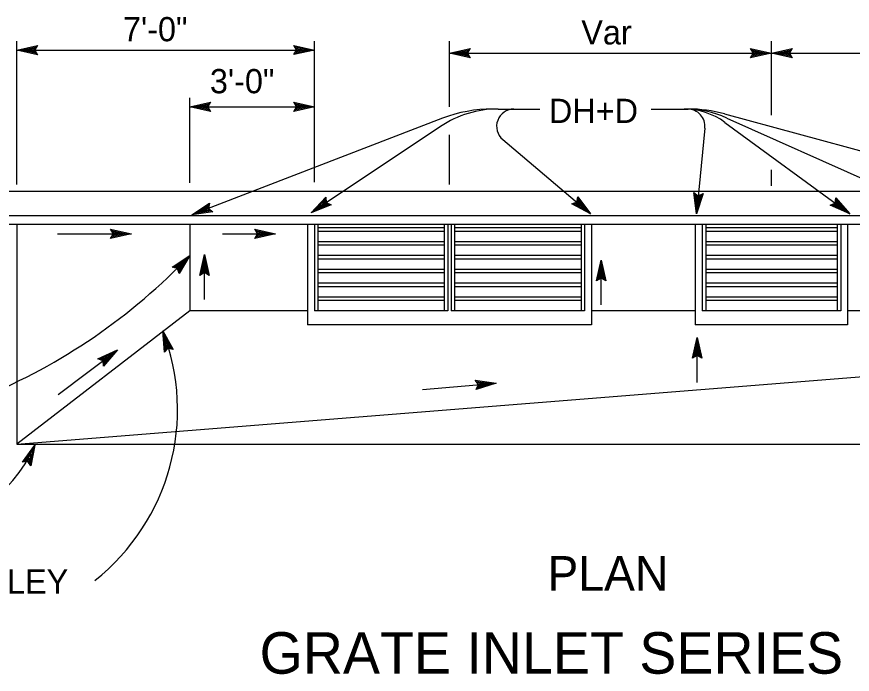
# Model space of a CAD drawing. Extents: x -894 to 866, y -472 to 714.
# Drawn here: x -634.9 to -393.6, y -37.8 to 152.2 of the extents above; entities that cross this region are included whole.
import ezdxf

# ---------------------------------------------------------------- set-up
doc = ezdxf.new("R2010")
doc.units = 0
for name, color, linetype in [('df_DETAIL-anno', 7, 'Continuous'), ('mc_CURB-GUTTER', 7, 'Continuous'), ('pp_PRESENTATION', 7, 'Continuous'), ('str_Concrete-A', 7, 'Continuous'), ('str_Misc-Steel-A', 7, 'Continuous')]:
    doc.layers.add(name, color=color, linetype=linetype)

msp = doc.modelspace()

# ---------------------------------------------------------------- linework, layer by layer
at = {"layer": 'df_DETAIL-anno'}
for p, q in [((-634.91, 103.73), (-634.91, 145.16)), ((-548.91, 104.38), (-548.91, 145.16)), ((-509.96, 126.17), (-509.96, 145.16)), ((-416.92, 123.72), (-416.92, 145.16)), ((-634.91, 142.57), (-628.91, 143.9)), ((-628.91, 141.23), (-634.91, 142.57)), ((-634.91, 142.57), (-634.91, 142.57)), ((-634.91, 142.57), (-572.66, 142.57)), ((-629.13, 141.59), (-633.53, 142.57)), ((-633.52, 142.57), (-629.15, 143.54)), ((-632.15, 142.57), (-629.33, 143.19)), ((-629.37, 141.95), (-632.15, 142.57)), ((-630.77, 142.57), (-629.56, 142.83)), ((-629.54, 142.29), (-630.77, 142.57)), ((-628.91, 143.9), (-629.71, 142.57)), ((-629.71, 142.57), (-628.91, 141.23)), ((-628.91, 143.9), (-628.91, 143.9)), ((-572.66, 142.57), (-548.91, 142.57)), ((-554.11, 142.57), (-554.91, 143.91)), ((-554.91, 143.91), (-554.91, 143.91)), ((-554.91, 143.91), (-548.91, 142.57)), ((-548.91, 142.57), (-554.91, 141.24)), ((-554.91, 141.24), (-554.11, 142.57)), ((-554.7, 143.55), (-550.29, 142.57)), ((-550.31, 142.57), (-554.68, 141.6)), ((-551.68, 142.57), (-554.5, 141.95)), ((-554.46, 143.19), (-551.68, 142.57)), ((-554.29, 142.85), (-553.06, 142.57)), ((-553.06, 142.57), (-554.27, 142.31)), ((-548.91, 142.57), (-548.91, 142.57)), ((-509.94, 141.67), (-503.94, 143)), ((-508.55, 141.67), (-504.18, 142.64)), ((-503.94, 143), (-504.74, 141.67)), ((-503.94, 143), (-503.94, 143)), ((-422.14, 141.67), (-422.94, 143.01)), ((-422.94, 143.01), (-422.94, 143.01)), ((-422.94, 143.01), (-416.94, 141.67)), ((-422.72, 142.66), (-418.32, 141.67)), ((-416.9, 141.68), (-410.9, 143.01)), ((-415.51, 141.68), (-411.13, 142.65)), ((-410.9, 143.01), (-411.7, 141.68)), ((-410.9, 143.01), (-410.9, 143.01)), ((-628.91, 141.23), (-628.91, 141.23)), ((-554.91, 141.24), (-554.91, 141.24)), ((-509.96, 141.67), (-453.04, 141.67)), ((-503.94, 140.33), (-509.94, 141.67)), ((-509.94, 141.67), (-509.94, 141.67)), ((-504.16, 140.69), (-508.56, 141.67)), ((-507.18, 141.67), (-504.36, 142.29)), ((-504.39, 141.05), (-507.18, 141.67)), ((-505.8, 141.67), (-504.59, 141.94)), ((-504.57, 141.39), (-505.8, 141.67)), ((-504.74, 141.67), (-503.94, 140.33)), ((-503.94, 140.33), (-503.94, 140.33)), ((-453.04, 141.67), (-366.24, 141.67)), ((-416.94, 141.67), (-422.94, 140.34)), ((-422.94, 140.34), (-422.14, 141.67)), ((-422.94, 140.34), (-422.94, 140.34)), ((-418.33, 141.67), (-422.7, 140.7)), ((-419.7, 141.67), (-422.52, 141.05)), ((-422.49, 142.3), (-419.7, 141.67)), ((-422.31, 141.95), (-421.08, 141.67)), ((-421.08, 141.67), (-422.29, 141.41)), ((-416.94, 141.67), (-416.94, 141.67)), ((-410.9, 140.34), (-416.9, 141.68)), ((-416.9, 141.68), (-416.9, 141.68)), ((-411.11, 140.69), (-415.52, 141.67)), ((-414.13, 141.67), (-411.31, 142.3)), ((-411.35, 141.05), (-414.13, 141.67)), ((-412.75, 141.67), (-411.54, 141.94)), ((-411.52, 141.4), (-412.75, 141.67)), ((-411.7, 141.68), (-410.9, 140.34)), ((-410.9, 140.34), (-410.9, 140.34)), ((-584.91, 104.16), (-584.91, 128.76)), ((-584.91, 126.17), (-578.91, 127.5)), ((-584.91, 126.17), (-548.91, 126.17)), ((-578.91, 124.83), (-584.91, 126.17)), ((-584.91, 126.17), (-584.91, 126.17)), ((-579.13, 125.19), (-583.53, 126.17)), ((-583.52, 126.17), (-579.15, 127.14)), ((-582.15, 126.17), (-579.33, 126.8)), ((-579.37, 125.55), (-582.15, 126.17)), ((-580.77, 126.17), (-579.56, 126.44)), ((-579.54, 125.89), (-580.77, 126.17)), ((-578.91, 127.5), (-579.71, 126.17)), ((-579.71, 126.17), (-578.91, 124.83)), ((-578.91, 127.5), (-578.91, 127.5)), ((-554.11, 126.17), (-554.91, 127.51)), ((-554.91, 127.51), (-554.91, 127.51)), ((-554.91, 127.51), (-548.91, 126.17)), ((-548.91, 126.17), (-554.91, 124.84)), ((-554.91, 124.84), (-554.11, 126.17)), ((-554.7, 127.16), (-550.29, 126.17)), ((-550.31, 126.17), (-554.68, 125.2)), ((-551.68, 126.17), (-554.5, 125.55)), ((-554.46, 126.8), (-551.68, 126.17)), ((-554.29, 126.45), (-553.06, 126.17)), ((-553.06, 126.17), (-554.27, 125.91)), ((-548.91, 126.17), (-548.91, 126.17)), ((-495.87, 125.52), (-483.78, 125.52)), ((-451.69, 125.52), (-440.97, 125.52)), ((-578.91, 124.83), (-578.91, 124.83)), ((-554.91, 124.84), (-554.91, 124.84)), ((-430.48, 124.12), (-324.32, 95.26)), ((-511.9, 122.85), (-584.37, 94.93)), ((-430.36, 121.66), (-394.3, 95.26)), ((-429.78, 122.9), (-366.63, 94.61)), ((-512.51, 120.49), (-549.87, 95.58)), ((-436.16, 120.04), (-438.56, 95.26)), ((-509.96, 103.72), (-509.96, 118.09)), ((-494.52, 116.71), (-469.15, 95.26)), ((-416.92, 103.29), (-416.92, 107.98)), ((-549.87, 95.58), (-545.61, 100.02)), ((-548.71, 96.36), (-545.61, 99.59)), ((-547.57, 97.11), (-545.56, 99.2)), ((-545.61, 100.02), (-545.61, 100.02)), ((-545.61, 100.02), (-545.54, 98.47)), ((-473.12, 98.61), (-472.87, 100.15)), ((-472.99, 99.32), (-471.26, 97.04)), ((-472.94, 99.74), (-470.21, 96.15)), ((-472.87, 100.15), (-472.87, 100.15)), ((-472.87, 100.15), (-469.15, 95.26)), ((-438.56, 95.26), (-439.31, 101.36)), ((-439.31, 101.36), (-439.31, 101.36)), ((-439.31, 101.36), (-438.06, 100.43)), ((-438.43, 96.64), (-438.97, 101.09)), ((-438.29, 98.01), (-438.64, 100.88)), ((-436.65, 101.1), (-438.56, 95.26)), ((-437.02, 100.92), (-438.43, 96.63)), ((-438.16, 99.38), (-438.31, 100.61)), ((-437.4, 100.72), (-438.29, 98.01)), ((-437.77, 100.58), (-438.16, 99.38)), ((-438.06, 100.43), (-436.65, 101.1)), ((-436.65, 101.1), (-436.65, 101.1)), ((-398.49, 98.33), (-398.35, 99.88)), ((-398.41, 99.04), (-396.53, 96.89)), ((-398.38, 99.47), (-395.41, 96.07)), ((-398.35, 99.88), (-398.35, 99.88)), ((-398.35, 99.88), (-394.3, 95.26)), ((-584.37, 94.93), (-579.25, 98.33)), ((-583.07, 95.43), (-579.34, 97.91)), ((-581.79, 95.92), (-579.38, 97.52)), ((-580.5, 96.42), (-579.47, 97.1)), ((-579.25, 96.6), (-580.5, 96.42)), ((-579.25, 98.33), (-579.51, 96.8)), ((-579.51, 96.8), (-578.29, 95.84)), ((-579.25, 98.33), (-579.25, 98.33)), ((-544.13, 97.8), (-549.87, 95.58)), ((-544.51, 97.97), (-548.72, 96.35)), ((-544.9, 98.14), (-547.57, 97.11)), ((-546.42, 97.88), (-545.56, 98.77)), ((-545.24, 98.33), (-546.42, 97.88)), ((-545.54, 98.47), (-544.13, 97.8)), ((-544.13, 97.8), (-544.13, 97.8)), ((-474.59, 98.12), (-473.12, 98.61)), ((-469.15, 95.26), (-474.59, 98.12)), ((-474.59, 98.12), (-474.59, 98.12)), ((-470.22, 96.15), (-474.18, 98.24)), ((-471.26, 97.04), (-473.82, 98.39)), ((-472.32, 97.94), (-473.41, 98.51)), ((-473.08, 98.94), (-472.32, 97.94)), ((-394.3, 95.26), (-399.93, 97.73)), ((-399.92, 97.73), (-398.49, 98.33)), ((-399.92, 97.73), (-399.92, 97.73)), ((-395.42, 96.08), (-399.52, 97.88)), ((-396.53, 96.89), (-399.18, 98.05)), ((-397.64, 97.71), (-398.77, 98.21)), ((-398.47, 98.66), (-397.64, 97.71)), ((-578.29, 95.84), (-584.37, 94.93)), ((-584.37, 94.93), (-584.37, 94.93)), ((-578.62, 96.09), (-583.08, 95.43)), ((-578.96, 96.34), (-581.79, 95.92)), ((-578.29, 95.84), (-578.29, 95.84)), ((-549.87, 95.58), (-549.87, 95.58)), ((-469.15, 95.26), (-469.15, 95.26)), ((-438.56, 95.26), (-438.56, 95.26)), ((-394.3, 95.26), (-394.3, 95.26)), ((-623.16, 89.49), (-601.79, 89.49)), ((-623.16, 89.49), (-601.79, 89.49)), ((-623.16, 89.49), (-601.79, 89.49)), ((-589.98, 79.8), (-584.88, 83.24)), ((-589.57, 79.71), (-585.83, 82.24)), ((-585.84, 82.23), (-588.14, 78.38)), ((-584.88, 83.24), (-588.04, 77.97)), ((-584.88, 83.24), (-584.88, 83.24)), ((-588.45, 79.46), (-589.98, 79.8)), ((-589.98, 79.8), (-589.98, 79.8)), ((-589.15, 79.64), (-586.78, 81.23)), ((-588.77, 79.53), (-587.73, 80.23)), ((-587.73, 80.23), (-588.37, 79.17)), ((-586.78, 81.23), (-588.27, 78.75)), ((-588.04, 77.97), (-588.45, 79.46)), ((-588.04, 77.97), (-588.04, 77.97)), ((-592.25, 55.31), (-592.73, 61.44)), ((-592.73, 61.44), (-592.73, 61.44)), ((-592.73, 61.44), (-589.7, 56.09)), ((-591.98, 55.62), (-592.33, 60.12)), ((-592.32, 60.11), (-590.11, 56.21)), ((-591.7, 55.95), (-591.92, 58.8)), ((-591.92, 58.8), (-590.5, 56.28)), ((-591.21, 56.47), (-592.25, 55.31)), ((-591.42, 56.22), (-591.52, 57.47)), ((-591.52, 57.47), (-590.91, 56.4)), ((-589.7, 56.09), (-591.21, 56.47)), ((-589.7, 56.09), (-589.7, 56.09)), ((-592.25, 55.31), (-592.25, 55.31)), ((-633.23, 23.52), (-629.64, 28.39)), ((-632.83, 23.58), (-630.19, 27.15)), ((-630.19, 27.14), (-631.06, 22.82)), ((-629.64, 28.39), (-630.83, 22.46)), ((-629.64, 28.39), (-629.64, 28.39)), ((-632.41, 23.64), (-630.74, 25.91)), ((-632.03, 23.66), (-631.29, 24.66)), ((-631.29, 24.66), (-631.53, 23.47)), ((-630.74, 25.91), (-631.3, 23.11)), ((-631.71, 23.71), (-633.23, 23.52)), ((-633.23, 23.52), (-633.23, 23.52)), ((-630.83, 22.46), (-631.71, 23.71)), ((-630.83, 22.46), (-630.83, 22.46))]:
    msp.add_line(p, q, dxfattribs=at)
for centre, radius, start, end in [((-495.87, 95.53), 30, 90, 123.69), ((-497.52, 85.53), 40, 90, 111.069), ((-491.3, 120.52), 5, 90, 229.787), ((-442.17, 105.53), 20, 53.7853, 90), ((-442.05, 95.53), 30, 65.8623, 90), ((-441.14, 120.52), 5, 354.4726, 90), ((-440.97, 85.53), 40, 74.7874, 90), ((-710.61, 202.71), 173.42, 292.3888, 316.4515), ((-651.41, 38.68), 62.94, 308.3819, 21.1962), ((-668.25, 45.44), 42.2, 271.0827, 336.1729)]:
    msp.add_arc(centre, radius, start, end, dxfattribs=at)
at = {"layer": 'mc_CURB-GUTTER'}
for p, q in [((-284.92, 101.68), (-672.91, 101.68)), ((-284.92, 94.68), (-675.9, 94.68)), ((-508.42, 92.18), (-672.83, 92.18)), ((-284.92, 92.18), (-508.42, 92.18))]:
    msp.add_line(p, q, dxfattribs=at)
at = {"layer": 'pp_PRESENTATION'}
for p, q in [((-623.16, 89.49), (-601.79, 89.49)), ((-606.99, 89.49), (-607.79, 90.83)), ((-607.79, 90.83), (-607.79, 90.83)), ((-607.79, 90.83), (-601.79, 89.49)), ((-601.79, 89.49), (-607.79, 88.16)), ((-607.79, 88.16), (-606.99, 89.49)), ((-607.58, 90.47), (-603.17, 89.49)), ((-603.18, 89.49), (-607.56, 88.52)), ((-604.56, 89.49), (-607.38, 88.87)), ((-607.34, 90.11), (-604.56, 89.49)), ((-607.17, 89.77), (-605.94, 89.49)), ((-605.94, 89.49), (-607.15, 89.23)), ((-601.79, 89.49), (-601.79, 89.49)), ((-575.47, 89.49), (-560.15, 89.49)), ((-565.35, 89.49), (-566.15, 90.83)), ((-566.15, 90.83), (-566.15, 90.83)), ((-566.15, 90.83), (-560.15, 89.49)), ((-560.15, 89.49), (-566.15, 88.16)), ((-566.15, 88.16), (-565.35, 89.49)), ((-565.93, 90.47), (-561.53, 89.49)), ((-561.54, 89.49), (-565.91, 88.52)), ((-562.91, 89.49), (-565.74, 88.87)), ((-565.7, 90.11), (-562.91, 89.49)), ((-565.52, 89.77), (-564.29, 89.49)), ((-564.29, 89.49), (-565.5, 89.23)), ((-560.15, 89.49), (-560.15, 89.49)), ((-607.79, 88.16), (-607.79, 88.16)), ((-566.15, 88.16), (-566.15, 88.16)), ((-581.99, 77.45), (-580.65, 83.45)), ((-581.63, 77.66), (-580.65, 82.07)), ((-580.65, 70.5), (-580.65, 83.45)), ((-580.65, 83.45), (-580.65, 83.45)), ((-580.65, 83.45), (-579.32, 77.45)), ((-581.28, 77.9), (-580.65, 80.68)), ((-580.65, 82.05), (-579.68, 77.68)), ((-580.65, 80.68), (-580.03, 77.86)), ((-467.41, 75.9), (-466.07, 81.9)), ((-467.05, 76.11), (-466.07, 80.52)), ((-466.08, 68.91), (-466.08, 81.86)), ((-466.07, 81.9), (-466.07, 81.9)), ((-466.07, 81.9), (-464.74, 75.89)), ((-466.06, 80.5), (-465.1, 76.13)), ((-580.65, 78.25), (-581.99, 77.45)), ((-581.99, 77.45), (-581.99, 77.45)), ((-580.93, 78.07), (-580.65, 79.3)), ((-580.65, 79.3), (-580.39, 78.09)), ((-579.32, 77.45), (-580.65, 78.25)), ((-579.32, 77.45), (-579.32, 77.45)), ((-466.69, 76.35), (-466.07, 79.13)), ((-466.34, 76.52), (-466.07, 77.75)), ((-466.07, 79.13), (-465.44, 76.31)), ((-466.07, 77.75), (-465.8, 76.54)), ((-466.07, 76.7), (-467.41, 75.9)), ((-467.41, 75.9), (-467.41, 75.9)), ((-464.74, 75.9), (-466.07, 76.7)), ((-464.74, 75.9), (-464.74, 75.9)), ((-439.69, 53.52), (-438.35, 59.52)), ((-439.33, 53.74), (-438.35, 58.14)), ((-438.36, 46.49), (-438.36, 59.44)), ((-438.35, 59.52), (-438.35, 59.52)), ((-438.35, 59.52), (-437.02, 53.52)), ((-438.34, 58.13), (-437.38, 53.76)), ((-622.9, 43.06), (-605.84, 55.92)), ((-611.44, 53.37), (-605.84, 55.92)), ((-605.84, 55.92), (-609.83, 51.24)), ((-605.84, 55.92), (-605.84, 55.92)), ((-438.97, 53.97), (-438.35, 56.76)), ((-438.35, 56.76), (-437.72, 53.93)), ((-609.99, 52.79), (-611.44, 53.37)), ((-611.44, 53.37), (-611.44, 53.37)), ((-611.05, 53.22), (-606.94, 55.09)), ((-610.65, 53.07), (-608.05, 54.25)), ((-610.3, 52.9), (-609.15, 53.42)), ((-609.15, 53.42), (-609.96, 52.48)), ((-608.05, 54.25), (-609.93, 52.05)), ((-606.95, 55.08), (-609.86, 51.67)), ((-438.35, 54.32), (-439.69, 53.52)), ((-439.69, 53.52), (-439.69, 53.52)), ((-438.63, 54.15), (-438.35, 55.38)), ((-438.35, 55.38), (-438.08, 54.17)), ((-437.02, 53.52), (-438.35, 54.32)), ((-437.02, 53.52), (-437.02, 53.52)), ((-609.83, 51.24), (-609.99, 52.79)), ((-609.83, 51.24), (-609.83, 51.24)), ((-517.67, 44.48), (-496.39, 46.34)), ((-501.57, 45.89), (-502.48, 47.15)), ((-502.48, 47.15), (-502.48, 47.15)), ((-502.48, 47.15), (-496.39, 46.34)), ((-496.39, 46.34), (-502.25, 44.49)), ((-502.25, 44.49), (-501.57, 45.89)), ((-502.24, 46.82), (-497.76, 46.22)), ((-497.77, 46.21), (-502.05, 44.87)), ((-501.97, 46.48), (-499.14, 46.1)), ((-499.14, 46.1), (-501.9, 45.23)), ((-501.77, 46.15), (-500.52, 45.98)), ((-500.52, 45.98), (-501.7, 45.61)), ((-496.39, 46.34), (-496.39, 46.34)), ((-502.25, 44.49), (-502.25, 44.49))]:
    msp.add_line(p, q, dxfattribs=at)
at = {"layer": 'str_Concrete-A'}
for p, q in [((-634.91, 92.18), (-634.91, 28.68)), ((-584.91, 92.18), (-584.91, 67.18)), ((-550.91, 92.18), (-550.91, 63.18)), ((-468.92, 92.18), (-468.92, 63.18)), ((-438.92, 92.18), (-438.92, 63.18)), ((-394.92, 92.18), (-394.92, 63.18)), ((-584.91, 67.18), (-634.91, 28.68)), ((-550.91, 67.18), (-584.91, 67.18)), ((-438.83, 67.18), (-468.91, 67.18)), ((-366.86, 67.18), (-394.87, 67.18)), ((-468.92, 63.18), (-550.91, 63.18)), ((-394.92, 63.18), (-438.92, 63.18)), ((-634.91, 28.68), (-322.92, 53.68)), ((-634.91, 28.68), (-284.92, 28.68))]:
    msp.add_line(p, q, dxfattribs=at)
at = {"layer": 'str_Misc-Steel-A'}
for p, q in [((-548.91, 92.18), (-548.91, 67.18)), ((-547.91, 92.18), (-547.91, 67.18)), ((-511.42, 92.18), (-511.42, 67.18)), ((-510.42, 92.18), (-510.42, 67.18)), ((-509.42, 92.18), (-509.42, 67.18)), ((-508.42, 92.18), (-508.42, 67.18)), ((-471.92, 92.18), (-471.92, 67.18)), ((-470.92, 92.18), (-470.92, 67.18)), ((-436.92, 92.18), (-436.92, 67.18)), ((-435.92, 92.18), (-435.92, 67.18)), ((-397.92, 92.18), (-397.92, 67.18)), ((-396.92, 92.18), (-396.92, 67.18)), ((-511.42, 91.18), (-547.91, 91.18)), ((-511.42, 90.18), (-547.91, 90.18)), ((-471.92, 91.18), (-508.42, 91.18)), ((-471.92, 90.18), (-508.42, 90.18)), ((-415.42, 91.18), (-435.92, 91.18)), ((-415.42, 90.18), (-435.92, 90.18)), ((-397.92, 91.18), (-415.42, 91.18)), ((-397.92, 90.18), (-415.42, 90.18)), ((-511.42, 87.18), (-547.91, 87.18)), ((-471.92, 87.18), (-508.42, 87.18)), ((-415.42, 87.18), (-435.92, 87.18)), ((-397.92, 87.18), (-415.42, 87.18)), ((-511.42, 86.18), (-547.91, 86.18)), ((-471.92, 86.18), (-508.42, 86.18)), ((-415.42, 86.18), (-435.92, 86.18)), ((-397.92, 86.18), (-415.42, 86.18)), ((-511.42, 83.18), (-547.91, 83.18)), ((-511.42, 82.18), (-547.91, 82.18)), ((-471.92, 83.18), (-508.42, 83.18)), ((-471.92, 82.18), (-508.42, 82.18)), ((-415.42, 83.18), (-435.92, 83.18)), ((-415.42, 82.18), (-435.92, 82.18)), ((-397.92, 83.18), (-415.42, 83.18)), ((-397.92, 82.18), (-415.42, 82.18)), ((-511.42, 79.18), (-547.91, 79.18)), ((-511.42, 78.18), (-547.91, 78.18)), ((-471.92, 79.18), (-508.42, 79.18)), ((-471.92, 78.18), (-508.42, 78.18)), ((-415.42, 79.18), (-435.92, 79.18)), ((-415.42, 78.18), (-435.92, 78.18)), ((-397.92, 79.18), (-415.42, 79.18)), ((-397.92, 78.18), (-415.42, 78.18)), ((-511.42, 75.18), (-547.91, 75.18)), ((-471.92, 75.18), (-508.42, 75.18)), ((-415.42, 75.18), (-435.92, 75.18)), ((-397.92, 75.18), (-415.42, 75.18)), ((-511.42, 74.18), (-547.91, 74.18)), ((-471.92, 74.18), (-508.42, 74.18)), ((-415.42, 74.18), (-435.92, 74.18)), ((-397.92, 74.18), (-415.42, 74.18)), ((-511.42, 71.18), (-547.91, 71.18)), ((-511.42, 70.18), (-547.91, 70.18)), ((-471.92, 71.18), (-508.42, 71.18)), ((-471.92, 70.18), (-508.42, 70.18)), ((-415.42, 71.18), (-435.92, 71.18)), ((-415.42, 70.18), (-435.92, 70.18)), ((-397.92, 71.18), (-415.42, 71.18)), ((-397.92, 70.18), (-415.42, 70.18)), ((-510.42, 67.18), (-548.91, 67.18)), ((-470.92, 67.18), (-509.42, 67.18)), ((-416.42, 67.18), (-436.92, 67.18)), ((-396.92, 67.18), (-416.42, 67.18))]:
    msp.add_line(p, q, dxfattribs=at)

# ---------------------------------------------------------------- texts
at = {"layer": 'df_DETAIL-anno'}
for s, height, p in [('7\'-0"', 7, (-604.23, 145.1)), ('Var', 7, (-471.85, 144.18)), ('3\'-0"', 7, (-579.12, 130.08)), ('DH+D', 7, (-481.2, 121.5)), ('PLAN', 10, (-481.63, -13.64)), ('VALLEY', 7, (-655.42, -14.5)), ('GRATE INLET SERIES', 12, (-564.76, -37.63))]:
    msp.add_text(s, height=height, dxfattribs=at).set_placement(p)

doc.saveas('drawing.dxf')
